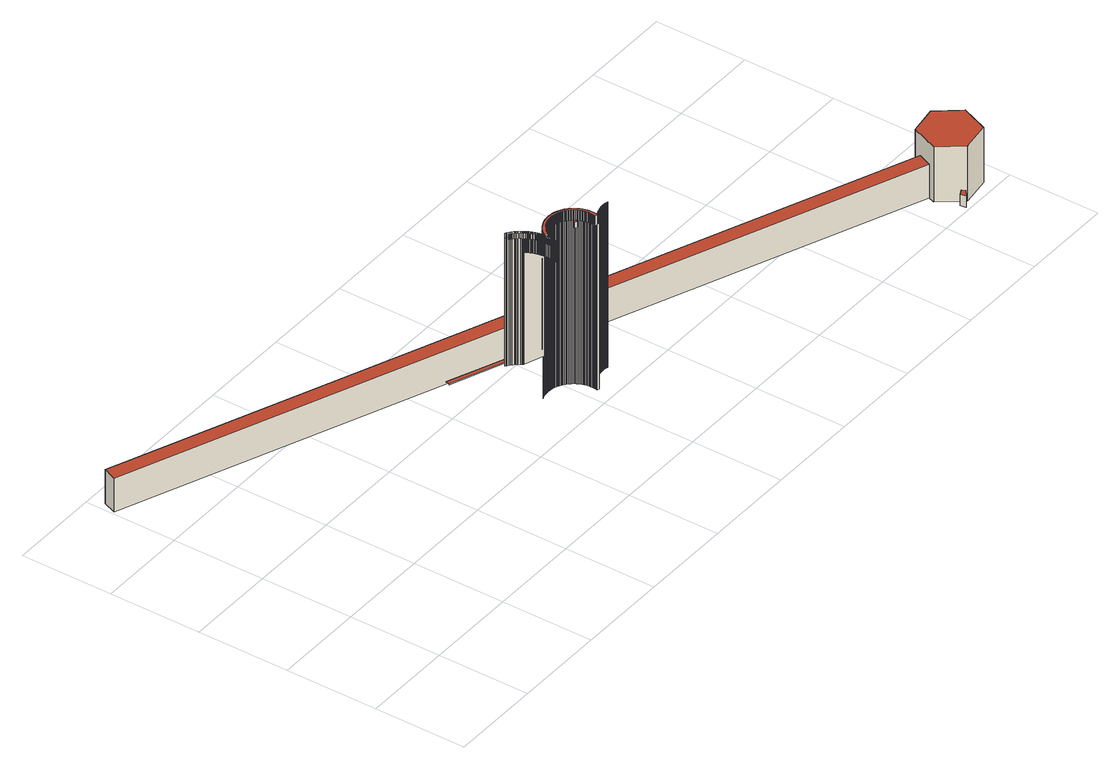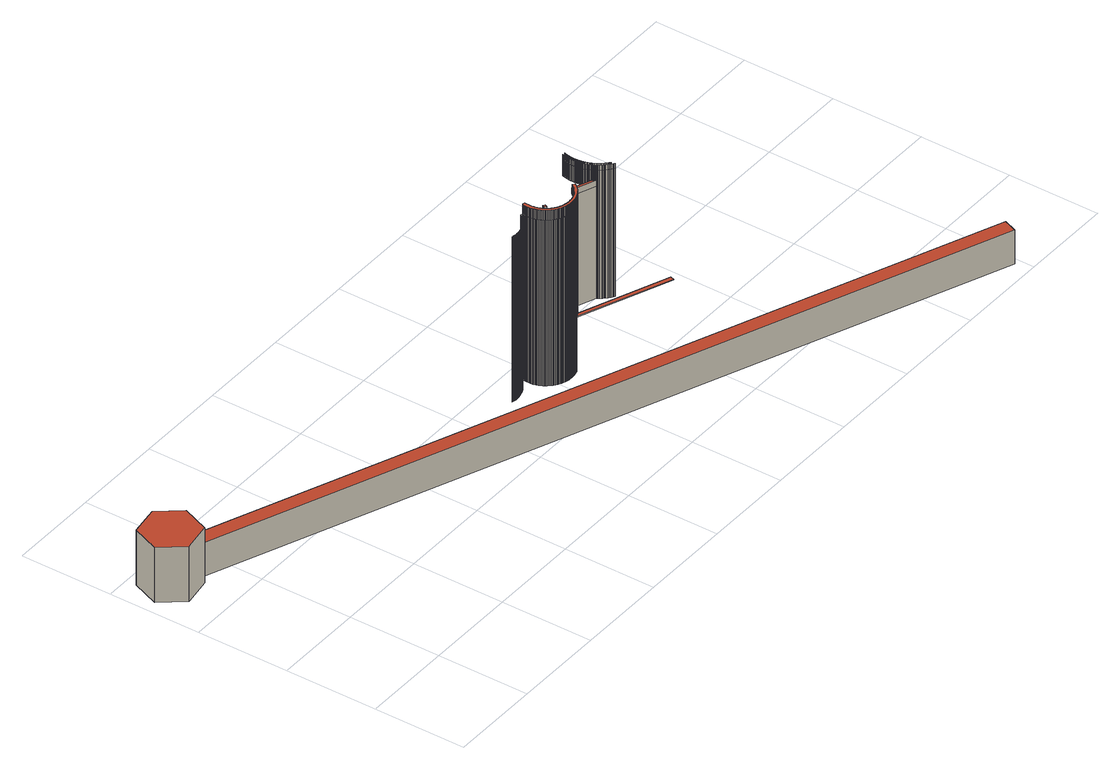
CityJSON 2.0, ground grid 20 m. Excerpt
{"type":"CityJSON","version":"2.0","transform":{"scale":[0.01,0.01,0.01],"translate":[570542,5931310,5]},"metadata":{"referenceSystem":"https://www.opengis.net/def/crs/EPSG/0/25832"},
"CityObjects":{
"building1":{"type":"Building","attributes":{"Grundfläche 2D":"1113.342750","Grundhöhe NN":"5.409"},"children":["building1-1","building1-2","building1-3"],"geometry":[{"type":"MultiSurface","lod":"3","boundaries":[[[0,1,2,3]],[[1,4,5,2]],[[4,6,7,5]],[[8,9,10,11,12,13,14,15]],[[16,17,18,19]],[[6,20,21,22,23,7]],[[16,19,24,25]],[[26,8,15,27]],[[21,28,29,22]],[[17,16,30,31,32,33,34,35]],[[32,31,30,16,25,36,37,38]],[[39,40,41,26,27,42,43,44]],[[28,45,46,47,48,49,50,51,52,29]],[[44,53,54,39]],[[33,32,55,56,57,58,59,60]],[[48,61,62,63,64,65,66,49]],[[57,56,55,32,38,67,68,69]],[[70,71,72,54,53,73,74,75]],[[63,76,77,64]],[[78,70,75,79]],[[57,80,81,82,83,58]],[[81,80,57,69,84,85]],[[86,87,88,89,90,91]],[[88,87,86,92,93,94]],[[76,95,96,77]],[[97,98,78,79,99,100]],[[95,101,102,96]],[[103,104,97,100,105,106]],[[107,82,81,108,109,110,111,112,113,114]],[[88,115,116,117,118,119,120,89]],[[111,110,109,108,81,85,121,122,123,124]],[[125,117,116,115,88,94,126,127]],[[128,129,103,106,130,131]],[[132,133,134,102,101,135]],[[136,128,131,137]],[[117,138,139,140,141,118]],[[139,138,117,125,142,143]],[[144,145,136,137,146,147]],[[148,112,111,149,150,151,152,153,154,155]],[[132,156,157,158,159,133]],[[152,151,150,149,111,124,160,161,162,163]],[[164,165,166,167,168,169,170]],[[139,171,172,173,174,140]],[[172,171,139,143,175,176]],[[177,178,179,144,147,180,181,182]],[[157,183,184,185,186,158]],[[172,187,188,173]],[[189,190,153,152]],[[172,176,191,187]],[[192,193,177,182,194,195]],[[189,152,163,196]],[[197,198,192,195,199,200]],[[187,201,202,203,204,188]],[[205,206,190,189]],[[202,201,187,191,207,208]],[[205,189,196,209]],[[184,210,211,212,213,185]],[[214,197,200,215]],[[205,216,217,218,219,206]],[[217,216,205,209,220,221]],[[202,222,223,224,225,203]],[[226,227,214,215,228,229]],[[211,230,231,232,233,234,235,212]],[[223,222,202,208,236,237]],[[238,239,226,229,240,241]],[[232,242,243,233]],[[242,244,245,246,247,243]],[[248,249,218,217]],[[250,251,238,241,252,253]],[[248,217,221,254]],[[223,255,256,257,258,259,260,224]],[[261,262,263,246,245,264]],[[265,266,250,253,267,268]],[[269,257,256,255,223,237,270,271]],[[261,272,273,274,275,262]],[[276,277,265,268,278,279]],[[280,281,276,279,282,283]],[[273,284,285,286,287,288,289,290,291,274]],[[292,293,280,283,294,295]],[[287,296,297,298,299,288]],[[257,300,301,258]],[[302,303,292,295,304,305]],[[248,306,307,308,309,249]],[[297,310,311,312,313,314,315,316,317,298]],[[257,269,318,300]],[[319,320,302,305,321,322]],[[313,319,322,314]],[[307,306,248,254,323,324]],[[300,325,326,327,328,329,330,301]],[[331,327,326,325,300,318,332,333]],[[307,334,335,336,337,308]],[[327,338,339,328]],[[335,334,307,324,340,341]],[[327,331,342,338]],[[343,344,336,335]],[[338,345,346,347,348,349,350,339]],[[343,335,341,351]],[[352,347,346,345,338,342,353,354]],[[355,356,357,358,344,343]],[[355,343,351,359]],[[356,357,356,355]],[[360,361,362,357,356,355]],[[360,355,359,363]],[[364,365,366,362,361,360]],[[364,360,363,367]],[[347,368,369,370,371,372,373,348]],[[374,375,376,377]],[[378,370,369,368,347,352,379,380]],[[381,382,383,384,366,365,364,385]],[[364,367,386,387,381,385]],[[370,388,389,390,391,371]],[[389,388,370,378,392,393]],[[394,395,396,397,383,382,381,398]],[[394,398,381,387,399,400]],[[389,401,402,390]],[[389,393,403,401]],[[401,404,405,402]],[[401,403,406,404]],[[407,408,409,410,396,395,394,411]],[[407,411,394,400,412,413]],[[404,414,415,405]],[[404,406,416,414]],[[414,417,418,419,420,415]],[[418,417,414,416,421,422]],[[408,407,423,424,425,426,409]],[[424,423,407,413,427,428]],[[418,429,430,431,432,419]],[[430,429,418,422,433,434]],[[424,435,436,437,438,425]],[[436,435,424,428,439,440]],[[430,441,442,431]],[[430,434,443,441]],[[436,444,445,446,447,437]],[[445,444,436,440,448,449]],[[441,450,451,452,453,442]],[[451,450,441,443,454,455]],[[445,456,457,458,459,446]],[[457,456,445,449,460,461]],[[451,462,463,464,465,452]],[[463,462,451,455,466,467]],[[468,469,458,457]],[[468,457,461,470]],[[463,471,472,473,474,464]],[[472,471,463,467,475,476]],[[468,477,478,479,480,469]],[[478,477,468,470,481,482]],[[483,484,485,473,472,486]],[[483,486,472,476,487,488]],[[478,489,490,491,492,479]],[[490,489,478,482,493,494]],[[483,495,496,497,490,494,498,499,500,484]],[[501,491,490,497,496,495,483,488,502,503]],[[504,505,358,357]],[[506,507,508,377,376,509,510,170,169,168,511,512,513,514]],[[515,516,505,504]],[[515,517,518,519,520,516]],[[519,518,521,522,523,524,525,526]],[[527,528,524,523]],[[529,530,528,527]],[[531,532,530,529]],[[533,534,532,531]],[[533,535,536,537,538,534]],[[539,540,537,536]],[[541,542,540,539]],[[543,544,542,541]],[[545,546,544,543]],[[547,548,546,545]],[[549,550,548,547]],[[551,168,167,550,549]],[[168,551,552,553,512,511]],[[553,554,513,512]],[[513,554,555,556,506,514]],[[506,556,557,558,508,507]],[[558,559,377,508]],[[560,374,377,559,561,562,563,564]],[[563,562,565,566,567,568]],[[569,567,566,570,571,572,573,574]],[[573,572,575,576,577,578]],[[576,579,580,577]],[[580,579,581,582,583,584]],[[582,585,586,583]],[[585,587,588,586]],[[589,588,587,590,591,592,593,594]],[[593,592,595,596,597,598]],[[596,599,600,597]],[[600,599,601,602,603,604]],[[602,605,606,603]],[[605,607,608,606]],[[608,607,609,610,611,612]],[[610,613,614,611]],[[613,615,616,614]],[[616,615,617,618,619,620]],[[618,621,622,619]],[[621,623,624,622]],[[623,625,626,624]],[[626,625,627,628,629,630]],[[628,631,632,629]],[[631,633,634,632]],[[633,635,636,634]],[[635,637,638,636]],[[637,639,640,638]],[[640,639,641,642,643,644]],[[642,645,646,643]],[[646,645,647,648,649,650]],[[648,651,652,649]],[[653,652,651,654,655,656,657,658]],[[656,659,660,657]],[[660,659,661,662,663,664]],[[663,662,665,666,667,668]],[[669,670,671,672,673,674,675,676]],[[666,677,678,667]],[[677,679,680,678]],[[674,681,682,675]],[[683,684,685,671,670,686]],[[687,680,679,688,689,690,691,692]],[[693,684,683,694]],[[695,693,694,696]],[[697,695,696,698]],[[691,690,699,700,701,702]],[[703,697,698,704]],[[700,705,706,701]],[[707,703,704,708]],[[706,705,709,710,711,712]],[[713,714,715,707,708,716]],[[717,682,681,718,719,720]],[[710,721,722,711]],[[721,723,724,722]],[[725,726,727,714,713,728]],[[729,726,725,730]],[[724,723,731,732,733,734]],[[732,735,736,733]],[[737,738,739,740,741,729,730,742]],[[735,743,744,736]],[[743,745,746,744]],[[747,739,738,748]],[[745,749,750,746]],[[751,752,753,747,748,754]],[[749,755,756,750]],[[755,757,758,756]],[[759,752,751,760]],[[761,759,760,762]],[[757,761,762,758]],[[720,719,763,764,765,766]],[[764,767,768,765]],[[767,769,770,768]],[[769,771,772,770]],[[772,771,773,774,775,776]],[[774,777,778,775]],[[777,779,780,778]],[[780,779,781,782,783,784]],[[782,785,786,783]],[[785,787,788,786]],[[787,789,790,788]],[[789,791,792,790]],[[793,792,791,794,795,796,797,798]],[[796,799,800,797]],[[799,801,802,800]],[[801,803,804,802]],[[803,805,806,804]],[[805,807,808,806]],[[807,809,810,808]],[[809,811,812,810]],[[811,813,814,812]],[[813,815,816,814]],[[815,817,818,816]],[[817,819,820,818]],[[819,821,822,820]],[[821,823,824,822]],[[824,823,825,826,827,828]],[[826,829,830,827]],[[829,831,832,830]],[[833,832,831,834,835,836,837,838]],[[836,839,840,837]],[[841,840,839,842,843,844,845,846]],[[844,847,848,845]],[[847,849,850,848]],[[849,851,852,850]],[[852,851,853,854,855,856]],[[854,857,858,855]],[[857,859,860,858]],[[859,861,862,860]],[[861,863,864,862]],[[863,865,866,864]],[[865,867,868,866]]],"semantics":{"surfaces":[{"type":"WallSurface"},{"type":"RoofSurface"}],"values":[0,0,0,0,0,0,0,0,0,0,0,0,0,0,0,0,0,0,0,0,0,0,0,0,0,0,0,0,0,0,0,0,0,0,0,0,0,0,0,0,0,0,0,0,0,0,0,0,0,0,0,0,0,0,0,0,0,0,0,0,0,0,0,0,0,0,0,0,0,0,0,0,0,0,0,0,0,0,0,0,0,0,0,0,0,0,0,0,0,0,0,0,0,0,0,0,0,0,0,0,0,0,0,0,0,0,0,0,0,0,0,0,0,0,0,0,0,0,0,0,0,0,0,0,0,0,0,0,0,0,0,0,0,0,0,0,0,0,0,0,0,0,0,0,0,0,0,0,0,0,0,0,0,1,0,0,0,0,0,0,0,0,0,0,0,0,0,0,0,0,0,0,0,0,0,0,0,0,0,0,0,0,0,0,0,0,0,0,0,0,0,0,0,0,0,0,0,0,0,0,0,0,0,0,0,0,0,0,0,0,0,0,0,0,0,0,0,0,0,0,0,0,0,0,0,0,0,0,0,0,0,0,0,0,0,0,0,0,0,0,0,0,0,0,0,0,0,0,0,0,0,0,0,0,0,0,0,0,0,0,0,0,0,0,0,0,0,0,0,0,0,0,0,0,0,0,0,0,0,0,0,0,0,0]}}]},
"building1-1":{"type":"BuildingInstallation","parents":["building1"],"geometry":[{"type":"MultiSurface","lod":"3","boundaries":[[[869,870,356,361,365,871,382,872,395,873,408,874,875,876,877,878]],[[504,357,356,870]],[[362,361,356,357]],[[366,365,361,362]],[[366,384,383,382,871,365]],[[383,397,396,395,872,382]],[[396,410,409,408,873,395]],[[409,879,874,408]],[[879,880,875,874]],[[880,881,876,875]]],"semantics":{"surfaces":[{"type":"RoofSurface"},{"type":"WallSurface"}],"values":[0,1,1,1,1,1,1,1,1,1]}}]},
"building1-2":{"type":"BuildingInstallation","parents":["building1"],"geometry":[{"type":"MultiSurface","lod":"3","boundaries":[[[882,883,884,885,886,887,888,889,890,891,892,893,894,895,896,897,898,899,900,901,902,903,904,905,906,907,908,909,910,911,912,913,914,915,916,917,918,919,920,921,922,923,924,925,926,927,928,929,930,931,932,933,934,935,936,937,938,939,940,941,942,943,944,945,946,947,948,949,950,951,952,953,954,955,956,957,958,959,960,961,962,963,964,965,966,967,968,969,970,971,972,973,974,975,976,977,978,979,980,981,982,983,984,985,986,987,988,989,990,991,992,993,994,995,996,997,998,999,1000,1001,1002,1003,1004,1005,1006,1007,1008,1009,1010,1011,1012,1013,1014,1015,1016,1017,1018,1019,1020,1021,1022,1023,1024,1025,1026,1027,1028,1029,1030,1031,1032,1033,1034,1035,1036,1037,1038,1039,1040,1041,1042,1043,1044,1045,1046,1047,1048,1049,1050,1051,1052,1053,1054,1055,1056,1057,1058,1059,1060,1061,1062,1063,1064,1065,1066,1067,1068,1069,1070,1071,1072,1073,1074,1075,1076,1077]],[[1078,1079,674,948,947,946]],[[674,673,672,671,951,950,949,948]],[[671,685,684,953,952,951]],[[684,693,954,953]],[[693,695,955,954]],[[695,697,956,955]],[[697,703,957,956]],[[703,707,958,957]],[[707,715,714,960,959,958]],[[714,727,726,962,961,960]],[[726,729,963,962]],[[729,741,740,739,966,965,964,963]],[[967,966,739,747]],[[747,753,752,969,968,967]],[[752,759,970,969]],[[759,761,971,970]],[[761,757,972,971]],[[757,755,973,972]],[[755,749,974,973]],[[749,745,975,974]],[[745,743,976,975]],[[743,735,977,976]],[[735,732,978,977]],[[732,731,723,980,979,978]],[[723,721,981,980]],[[721,710,982,981]],[[710,709,705,984,983,982]],[[705,700,985,984]],[[700,699,690,987,986,985]],[[690,689,688,679,990,989,988,987]],[[679,677,991,990]],[[677,666,992,991]],[[666,665,662,994,993,992]],[[662,661,659,996,995,994]],[[659,656,997,996]],[[656,655,654,651,1000,999,998,997]],[[648,1001,1000,651]],[[648,647,645,1003,1002,1001]],[[1004,1003,645,642]],[[642,641,639,1006,1005,1004]],[[639,637,1007,1006]],[[637,635,1008,1007]],[[635,633,1009,1008]],[[633,631,1010,1009]],[[631,628,1011,1010]],[[628,627,625,1013,1012,1011]],[[623,1014,1013,625]],[[623,621,1015,1014]],[[621,618,1016,1015]],[[618,617,615,1018,1017,1016]],[[1019,1018,615,613]],[[613,610,1020,1019]],[[610,609,607,1022,1021,1020]],[[1023,1022,607,605]],[[605,602,1024,1023]],[[602,601,599,1026,1025,1024]],[[599,596,1027,1026]],[[596,595,592,1029,1028,1027]],[[592,591,590,587,1032,1031,1030,1029]],[[587,585,1033,1032]],[[585,582,1034,1033]],[[582,581,579,1036,1035,1034]],[[579,576,1037,1036]],[[576,575,572,1039,1038,1037]],[[572,571,570,566,1042,1041,1040,1039]],[[566,565,562,1044,1043,1042]],[[562,561,559,1046,1045,1044]],[[559,558,1047,1046]],[[558,557,556,1049,1048,1047]],[[556,555,554,1051,1050,1049]],[[554,553,1052,1051]],[[553,552,551,1054,1053,1052]],[[551,549,1055,1054]],[[549,547,1056,1055]],[[547,545,1057,1056]],[[545,543,1058,1057]],[[543,541,1059,1058]],[[541,539,1060,1059]],[[539,536,1061,1060]],[[536,535,533,1063,1062,1061]],[[533,531,1064,1063]],[[531,529,1065,1064]],[[529,527,1066,1065]],[[527,523,1067,1066]],[[523,522,521,518,1070,1069,1068,1067]],[[518,517,515,1072,1071,1070]],[[504,870,869,1074,1073,1072,515]],[[869,878,1075,1074]],[[878,877,876,1077,1076,1075]],[[1080,1081,883,882,1077,876,881]],[[884,883,1081,1082]],[[885,884,1082,1083]],[[886,885,1083,1084]],[[1084,1085,887,886]],[[1085,1086,888,887]],[[1086,1087,889,888]],[[1087,1088,890,889]],[[891,890,1088,1089]],[[1089,1090,892,891]],[[1090,1091,893,892]],[[1091,1092,894,893]],[[1092,1093,895,894]],[[1093,1094,896,895]],[[1094,1095,897,896]],[[1095,1096,898,897]],[[1096,1097,899,898]],[[1097,1098,900,899]],[[1098,1099,901,900]],[[1099,1100,902,901]],[[1100,1101,903,902]],[[1101,1102,904,903]],[[1102,1103,905,904]],[[906,905,1103,1104]],[[1104,1105,907,906]],[[1105,1106,908,907]],[[1106,1107,909,908]],[[1107,1108,910,909]],[[1108,1109,911,910]],[[1109,1110,912,911]],[[1110,1111,913,912]],[[1111,1112,914,913]],[[1112,1113,915,914]],[[1113,1114,916,915]],[[1114,1115,917,916]],[[1115,1116,918,917]],[[1116,1117,919,918]],[[1117,1118,920,919]],[[1118,1119,921,920]],[[1119,1120,922,921]],[[1120,1121,923,922]],[[1121,1122,924,923]],[[925,924,1122,1123]],[[1123,1124,926,925]],[[1124,1125,927,926]],[[928,927,1125,1126]],[[1126,1127,929,928]],[[1127,1128,930,929]],[[1128,1129,931,930]],[[1129,1130,932,931]],[[1130,1131,933,932]],[[1131,1132,934,933]],[[1132,1133,935,934]],[[1133,1134,936,935]],[[1134,1135,937,936]],[[1135,1136,938,937]],[[1136,1137,939,938]],[[1137,1138,940,939]],[[1138,1139,941,940]],[[1139,1140,942,941]],[[943,942,1140,1141]],[[1141,1142,944,943]],[[945,944,1142,1143]],[[946,945,1143,1078]]],"semantics":{"surfaces":[{"type":"RoofSurface"},{"type":"WallSurface"}],"values":[0,1,1,1,1,1,1,1,1,1,1,1,1,1,1,1,1,1,1,1,1,1,1,1,1,1,1,1,1,1,1,1,1,1,1,1,1,1,1,1,1,1,1,1,1,1,1,1,1,1,1,1,1,1,1,1,1,1,1,1,1,1,1,1,1,1,1,1,1,1,1,1,1,1,1,1,1,1,1,1,1,1,1,1,1,1,1,1,1,1,1,1,1,1,1,1,1,1,1,1,1,1,1,1,1,1,1,1,1,1,1,1,1,1,1,1,1,1,1,1,1,1,1,1,1,1,1,1,1,1,1,1,1,1,1,1,1,1,1,1,1,1,1,1,1,1,1,1,1,1,1,1,1,1]}}]},
"building1-3":{"type":"BuildingInstallation","parents":["building1"],"geometry":[{"type":"MultiSurface","lod":"3","boundaries":[[[1144,1145,1146,1147]],[[1147,1146,1148,1149]],[[1144,1147,1149,1150]],[[1145,1144,1150,1151]],[[1146,1145,1151,1148]]],"semantics":{"surfaces":[{"type":"RoofSurface"},{"type":"WallSurface"}],"values":[0,1,1,1,1]}}]},
"building2":{"type":"Building","attributes":{"Grundfläche 2D":"668.660274","Grundhöhe NN":"5.638"},"geometry":[{"type":"Solid","lod":"3","boundaries":[[[[1152,1153,1154,1155,1156,1157]],[[1158,1159,1160,1161]],[[1162,1163,1164,1165]],[[1153,1152,1166,1167]],[[1164,1168,1169,1154,1153,1167,1170,1165]],[[1158,1171,1172,1155,1154,1169,1173,1159]],[[1156,1155,1172,1174]],[[1152,1157,1175,1166]],[[1157,1156,1174,1175]],[[1161,1160,1176,1177]],[[1158,1161,1177,1171]],[[1160,1159,1173,1176]],[[1162,1165,1170,1178]],[[1163,1162,1178,1179]],[[1164,1163,1179,1168]],[[1173,1169,1168,1179,1178,1170,1167,1166,1175,1174,1172,1171,1177,1176]]]],"semantics":{"surfaces":[{"type":"RoofSurface"},{"type":"WallSurface"},{"type":"GroundSurface"}],"values":[[0,0,0,1,1,1,1,1,1,1,1,1,1,1,1,2]]}}]}
},
"vertices":[
[6556,3125,4232],[6559,3122,4232],[6559,3122,4345],[6556,3125,4345],[6570,3114,4232],[6570,3114,4345],[6573,3111,4232],[6573,3111,4345],[6830,2282,4232],[6828,2276,4232],[6824,2264,4232],[6822,2258,4232],[6822,2258,4345],[6824,2264,4345],[6828,2276,4345],[6830,2282,4345],[6559,3196,4232],[6559,3196,1275],[6547,3204,1275],[6547,3204,4232],[6584,3103,4232],[6588,3100,4232],[6588,3100,4345],[6584,3103,4345],[6547,3204,4345],[6559,3196,4345],[6834,2295,4232],[6834,2295,4345],[6598,3092,4232],[6598,3092,4345],[6563,3193,4232],[6575,3185,4232],[6580,3182,4232],[6580,3182,1275],[6575,3185,1275],[6563,3193,1275],[6563,3193,4345],[6575,3185,4345],[6580,3182,4345],[6841,2319,4232],[6839,2313,4232],[6836,2300,4232],[6836,2300,4345],[6839,2313,4345],[6841,2319,4345],[6601,3089,4232],[6611,3080,4232],[6615,3077,4232],[6624,3068,4232],[6624,3068,4345],[6615,3077,4345],[6611,3080,4345],[6601,3089,4345],[6844,2332,4345],[6844,2332,4232],[6595,3170,4232],[6606,3162,4232],[6611,3159,4232],[6611,3159,1275],[6606,3162,1275],[6595,3170,1275],[6628,3065,4232],[6637,3056,4232],[6640,3053,4232],[6640,3053,4345],[6637,3056,4345],[6628,3065,4345],[6595,3170,4345],[6606,3162,4345],[6611,3159,4345],[6850,2356,4232],[6849,2350,4232],[6846,2337,4232],[6846,2337,4345],[6849,2350,4345],[6850,2356,4345],[6661,3032,4232],[6661,3032,4345],[6854,2375,4232],[6854,2375,4345],[6622,3150,4232],[6626,3146,4232],[6626,3146,1275],[6622,3150,1275],[6622,3150,4345],[6626,3146,4345],[6886,2258,4232],[6888,2264,4232],[6892,2277,4232],[6892,2277,4345],[6888,2264,4345],[6886,2258,4345],[6886,2258,3862],[6888,2264,3862],[6892,2277,3862],[6664,3029,4232],[6664,3029,4345],[6857,2394,4232],[6856,2388,4232],[6856,2388,4345],[6857,2394,4345],[6684,3006,4232],[6684,3006,4345],[6860,2413,4232],[6859,2407,4232],[6859,2407,4345],[6860,2413,4345],[6636,3138,1275],[6636,3138,4232],[6641,3134,4232],[6651,3125,4232],[6655,3122,4232],[6655,3122,1275],[6651,3125,1275],[6641,3134,1275],[6894,2284,4232],[6897,2297,4232],[6899,2304,4232],[6899,2304,4345],[6897,2297,4345],[6894,2284,4345],[6636,3138,4345],[6641,3134,4345],[6651,3125,4345],[6655,3122,4345],[6899,2304,3862],[6894,2284,3862],[6897,2297,3862],[6862,2432,4232],[6861,2426,4232],[6861,2426,4345],[6862,2432,4345],[6705,2981,4232],[6705,2981,4345],[6686,3003,4345],[6686,3003,4232],[6863,2446,4232],[6863,2446,4345],[6903,2317,4232],[6904,2324,4232],[6904,2324,4345],[6903,2317,4345],[6903,2317,3862],[6904,2324,3862],[6865,2465,4232],[6864,2451,4232],[6864,2451,4345],[6865,2465,4345],[6665,3112,1275],[6665,3112,4232],[6669,3109,4232],[6679,3100,4232],[6683,3096,4232],[6683,3096,1275],[6679,3100,1275],[6669,3109,1275],[6707,2977,4232],[6725,2954,4232],[6725,2954,4345],[6707,2977,4345],[6665,3112,4345],[6669,3109,4345],[6679,3100,4345],[6683,3096,4345],[5488,3704,1275],[7123,3059,1275],[7345,2971,1275],[7383,2957,1275],[7383,2957,1297],[7345,2971,1297],[5488,3704,1297],[6907,2337,4232],[6909,2344,4232],[6909,2344,4345],[6907,2337,4345],[6907,2337,3862],[6909,2344,3862],[6866,2490,4232],[6866,2484,4232],[6865,2470,4232],[6865,2470,4345],[6866,2484,4345],[6866,2490,4345],[6727,2950,4232],[6744,2926,4232],[6744,2926,4345],[6727,2950,4345],[6912,2358,4232],[6912,2358,4345],[6696,3082,4232],[6696,3082,1275],[6912,2358,3862],[6866,2509,4232],[6866,2503,4232],[6866,2503,4345],[6866,2509,4345],[6696,3082,4345],[6866,2528,4232],[6866,2522,4232],[6866,2522,4345],[6866,2528,4345],[6913,2364,4232],[6915,2378,4232],[6915,2378,4345],[6913,2364,4345],[6705,3073,4232],[6705,3073,1275],[6913,2364,3862],[6915,2378,3862],[6705,3073,4345],[6746,2922,4232],[6762,2897,4232],[6762,2897,4345],[6746,2922,4345],[6865,2547,4232],[6865,2547,4345],[6708,3069,4232],[6721,3055,4232],[6721,3055,1275],[6708,3069,1275],[6708,3069,4345],[6721,3055,4345],[6916,2385,4232],[6919,2399,4232],[6919,2399,4345],[6916,2385,4345],[6864,2566,4232],[6865,2561,4232],[6865,2561,4345],[6864,2566,4345],[6764,2892,4232],[6770,2882,4232],[6773,2877,4232],[6773,2877,4345],[6770,2882,4345],[6764,2892,4345],[6916,2385,3862],[6919,2399,3862],[6863,2585,4232],[6863,2580,4232],[6863,2580,4345],[6863,2585,4345],[6779,2866,4232],[6779,2866,4345],[6781,2862,4232],[6787,2850,4232],[6787,2850,4345],[6781,2862,4345],[6733,3042,4232],[6733,3042,1275],[6861,2604,4232],[6861,2599,4232],[6861,2599,4345],[6861,2604,4345],[6733,3042,4345],[6919,2405,4232],[6921,2419,4232],[6922,2426,4232],[6922,2426,4345],[6921,2419,4345],[6919,2405,4345],[6795,2834,4232],[6795,2834,4345],[6789,2846,4345],[6789,2846,4232],[6858,2623,4232],[6859,2618,4232],[6859,2618,4345],[6858,2623,4345],[6922,2426,3862],[6919,2405,3862],[6921,2419,3862],[6797,2830,4232],[6802,2818,4232],[6802,2818,4345],[6797,2830,4345],[6855,2642,4232],[6856,2636,4232],[6856,2636,4345],[6855,2642,4345],[6852,2660,4232],[6853,2655,4232],[6853,2655,4345],[6852,2660,4345],[6804,2813,4232],[6809,2801,4232],[6811,2797,4232],[6816,2784,4232],[6816,2784,4345],[6811,2797,4345],[6809,2801,4345],[6804,2813,4345],[6848,2679,4232],[6849,2673,4232],[6849,2673,4345],[6848,2679,4345],[6818,2780,4232],[6822,2767,4232],[6822,2767,4345],[6818,2780,4345],[6923,2440,4232],[6923,2440,4345],[6844,2697,4232],[6845,2692,4232],[6845,2692,4345],[6844,2697,4345],[6752,3018,4232],[6756,3013,4232],[6756,3013,1275],[6752,3018,1275],[6824,2763,4232],[6828,2750,4232],[6830,2745,4232],[6834,2733,4232],[6834,2733,4345],[6830,2745,4345],[6828,2750,4345],[6824,2763,4345],[6923,2440,3862],[6839,2715,4232],[6840,2710,4232],[6840,2710,4345],[6839,2715,4345],[6752,3018,4345],[6756,3013,4345],[6924,2447,4232],[6925,2461,4232],[6925,2467,4232],[6925,2467,4345],[6925,2461,4345],[6924,2447,4345],[6925,2467,3862],[6924,2447,3862],[6925,2461,3862],[6773,2990,4232],[6777,2984,4232],[6777,2984,1275],[6773,2990,1275],[6926,2482,4232],[6926,2482,4345],[6773,2990,4345],[6777,2984,4345],[6926,2482,3862],[6787,2970,4232],[6787,2970,1275],[6926,2488,4232],[6926,2502,4232],[6926,2523,4232],[6926,2523,4345],[6926,2502,4345],[6926,2488,4345],[6787,2970,4345],[6926,2523,3862],[6926,2488,3862],[6926,2502,3862],[6794,2959,4232],[6794,2959,4000],[6794,2959,3862],[6794,2959,1275],[6794,2959,4345],[6797,2954,4232],[6797,2954,4000],[6797,2954,3862],[6797,2954,4345],[6807,2938,4232],[6807,2938,4000],[6807,2938,3862],[6807,2938,4345],[6926,2529,4232],[6926,2544,4232],[6926,2550,4232],[6926,2550,4345],[6926,2544,4345],[6926,2529,4345],[7475,3006,1275],[5514,3795,1275],[5514,3795,1297],[7475,3006,1297],[6926,2550,3862],[6926,2529,3862],[6926,2544,3862],[6817,2922,4232],[6817,2922,4000],[6817,2922,3862],[6814,2927,3862],[6814,2927,4232],[6814,2927,4345],[6817,2922,4345],[6925,2564,4232],[6924,2571,4232],[6924,2571,4345],[6925,2564,4345],[6925,2564,3862],[6924,2571,3862],[6826,2906,4232],[6826,2906,4000],[6826,2906,3862],[6823,2911,3862],[6823,2911,4232],[6823,2911,4345],[6826,2906,4345],[6923,2585,4232],[6923,2585,4345],[6923,2585,3862],[6923,2591,4232],[6923,2591,4345],[6923,2591,3862],[6835,2889,4232],[6835,2889,4000],[6835,2889,3862],[6832,2894,3862],[6832,2894,4232],[6832,2894,4345],[6835,2889,4345],[6922,2595,4232],[6922,2595,4345],[6922,2595,3862],[6921,2605,4232],[6920,2612,4232],[6920,2612,4345],[6921,2605,4345],[6921,2605,3862],[6920,2612,3862],[6841,2877,4232],[6843,2872,4232],[6843,2872,3862],[6841,2877,3862],[6841,2877,4345],[6843,2872,4345],[6919,2626,4232],[6918,2632,4232],[6918,2632,4345],[6919,2626,4345],[6919,2626,3862],[6918,2632,3862],[6849,2860,4232],[6852,2855,4232],[6852,2855,3862],[6849,2860,3862],[6849,2860,4345],[6852,2855,4345],[6916,2646,4232],[6916,2646,4345],[6916,2646,3862],[6857,2842,4232],[6859,2837,4232],[6859,2837,3862],[6857,2842,3862],[6857,2842,4345],[6859,2837,4345],[6915,2652,4232],[6912,2666,4232],[6912,2666,4345],[6915,2652,4345],[6915,2652,3862],[6912,2666,3862],[6865,2825,4232],[6867,2819,4232],[6867,2819,3862],[6865,2825,3862],[6865,2825,4345],[6867,2819,4345],[6911,2672,4232],[6908,2686,4232],[6908,2686,4345],[6911,2672,4345],[6911,2672,3862],[6908,2686,3862],[6872,2806,4232],[6872,2806,3862],[6872,2806,4345],[6907,2692,4232],[6903,2706,4232],[6903,2706,4345],[6907,2692,4345],[6907,2692,3862],[6903,2706,3862],[6874,2801,4232],[6881,2782,4232],[6881,2782,3862],[6874,2801,3862],[6874,2801,4345],[6881,2782,4345],[6898,2725,4232],[6898,2725,4345],[6902,2712,4345],[6902,2712,4232],[6902,2712,3862],[6898,2725,3862],[6885,2769,4232],[6887,2763,4232],[6887,2763,3862],[6885,2769,3862],[6885,2769,4345],[6887,2763,4345],[6897,2731,4232],[6893,2744,4232],[6891,2750,4232],[6891,2750,4345],[6893,2744,4345],[6897,2731,4345],[6891,2750,3862],[6897,2731,3862],[6893,2744,3862],[7221,2796,3862],[7221,2796,1275],[7429,2984,1297],[7451,2995,1297],[7452,2996,1297],[5500,3761,1297],[5508,3757,1297],[7384,2957,1297],[7405,2970,1297],[7406,2971,1297],[7428,2983,1297],[7222,2799,3862],[7222,2799,1275],[7224,2801,3862],[7237,2819,3862],[7237,2819,1275],[7224,2801,1275],[7238,2820,3862],[7252,2838,3862],[7253,2839,3862],[7253,2839,1275],[7252,2838,1275],[7238,2820,1275],[7268,2857,3862],[7268,2857,1275],[7269,2858,3862],[7269,2858,1275],[7285,2875,3862],[7285,2875,1275],[7285,2876,3862],[7285,2876,1275],[7302,2893,3862],[7303,2894,3862],[7303,2894,1275],[7302,2893,1275],[7321,2910,3862],[7321,2910,1275],[7322,2911,3862],[7322,2911,1275],[7341,2926,3862],[7341,2926,1275],[7342,2927,3862],[7342,2927,1275],[7361,2942,3862],[7361,2942,1275],[7362,2942,3862],[7362,2942,1275],[7383,2957,3862],[7384,2957,3862],[7405,2970,3862],[7406,2971,3862],[7428,2983,3862],[7429,2984,3862],[7451,2995,3862],[7452,2996,3862],[7475,3006,3862],[7475,3006,41],[7476,3007,3862],[7500,3016,3862],[7500,3016,41],[7476,3007,41],[7501,3017,3862],[7525,3025,3862],[7525,3025,41],[7501,3017,41],[7526,3025,41],[7526,3025,3862],[7550,3032,3862],[7551,3033,3862],[7551,3033,41],[7550,3032,41],[7576,3039,3862],[7577,3039,3862],[7577,3039,41],[7576,3039,41],[7602,3044,3862],[7602,3044,41],[7603,3044,3862],[7628,3048,3862],[7628,3048,41],[7603,3044,41],[7629,3048,3862],[7629,3048,41],[7654,3051,3862],[7654,3051,41],[7655,3051,41],[7655,3051,3862],[7680,3052,3862],[7681,3053,3862],[7681,3053,41],[7680,3052,41],[7706,3053,3862],[7707,3053,3862],[7707,3053,41],[7706,3053,41],[7731,3052,3862],[7731,3052,41],[7733,3052,3862],[7757,3050,3862],[7757,3050,41],[7733,3052,41],[7758,3050,3862],[7758,3050,41],[7782,3048,3862],[7782,3048,41],[7783,3047,3862],[7807,3044,3862],[7807,3044,41],[7783,3047,41],[7808,3043,3862],[7808,3043,41],[7831,3039,3862],[7831,3039,41],[7832,3038,3862],[7855,3033,3862],[7855,3033,41],[7832,3038,41],[7856,3033,3862],[7856,3033,41],[7878,3026,3862],[7878,3026,41],[7901,3018,3862],[7901,3018,41],[7902,3018,3862],[7923,3010,3862],[7923,3010,41],[7902,3018,41],[7924,3010,3862],[7924,3010,41],[7944,3001,3862],[7944,3001,41],[7945,3000,3862],[7945,3000,41],[7966,2990,3862],[7966,2990,41],[7967,2990,3862],[7967,2990,41],[7987,2979,3862],[7989,2979,3862],[7989,2979,41],[7987,2979,41],[8008,2967,3862],[8008,2967,41],[8010,2966,3862],[8029,2953,3862],[8029,2953,41],[8010,2966,41],[8050,2939,3862],[8050,2939,41],[8051,2938,41],[8051,2938,3862],[8070,2923,3862],[8071,2922,3862],[8071,2922,41],[8070,2923,41],[8089,2907,3862],[8089,2907,41],[8090,2906,3862],[8108,2889,3862],[8108,2889,41],[8090,2906,41],[8109,2888,3862],[8127,2871,3862],[8127,2871,41],[8109,2888,41],[8278,2371,41],[8278,2372,41],[8278,2372,3862],[8278,2371,3862],[8273,2349,3862],[8273,2348,3862],[8273,2348,41],[8273,2349,41],[8127,2870,3862],[8127,2870,41],[8144,2851,3862],[8144,2851,41],[8321,2337,3862],[8321,2337,41],[8281,2396,41],[8281,2396,3862],[8281,2395,3862],[8281,2395,41],[8145,2850,41],[8145,2850,3862],[8161,2831,3862],[8162,2830,3862],[8162,2830,41],[8161,2831,41],[8284,2419,3862],[8284,2419,41],[8284,2420,3862],[8284,2420,41],[8285,2443,3862],[8285,2443,41],[8177,2810,3862],[8177,2809,3862],[8177,2809,41],[8177,2810,41],[8285,2445,3862],[8285,2445,41],[8192,2788,3862],[8192,2788,41],[8286,2468,3862],[8286,2468,41],[8192,2787,3862],[8206,2766,3862],[8206,2766,41],[8192,2787,41],[8286,2493,41],[8286,2493,3862],[8286,2492,3862],[8286,2492,41],[8324,2341,41],[8324,2341,3862],[8334,2357,3862],[8334,2357,41],[8206,2765,3862],[8206,2765,41],[8218,2743,3862],[8218,2743,41],[8284,2519,41],[8284,2519,3862],[8284,2517,3862],[8284,2517,41],[8282,2543,3862],[8282,2543,41],[8219,2742,3862],[8230,2719,3862],[8230,2719,41],[8219,2742,41],[8231,2718,3862],[8231,2718,41],[8278,2568,41],[8278,2570,41],[8278,2570,3862],[8278,2568,3862],[8281,2544,3862],[8281,2544,41],[8241,2695,3862],[8241,2695,41],[8242,2694,3862],[8242,2694,41],[8273,2594,3862],[8273,2594,41],[8251,2670,3862],[8251,2670,41],[8267,2619,41],[8267,2619,3862],[8273,2595,3862],[8273,2595,41],[8251,2669,3862],[8251,2669,41],[8259,2646,3862],[8259,2646,41],[8267,2620,3862],[8267,2620,41],[8259,2644,3862],[8259,2644,41],[8348,2376,3862],[8349,2377,3862],[8349,2377,41],[8348,2376,41],[8363,2395,3862],[8363,2395,41],[8364,2396,3862],[8364,2396,41],[8379,2414,3862],[8379,2414,41],[8380,2415,3862],[8396,2432,3862],[8396,2432,41],[8380,2415,41],[8396,2433,3862],[8396,2433,41],[8413,2450,3862],[8413,2450,41],[8414,2451,3862],[8432,2467,3862],[8432,2467,41],[8414,2451,41],[8433,2468,3862],[8433,2468,41],[8452,2483,3862],[8452,2483,41],[8453,2484,3862],[8453,2484,41],[8472,2499,3862],[8472,2499,41],[8473,2500,41],[8473,2500,3862],[8494,2514,3862],[8494,2515,3862],[8494,2515,41],[8494,2514,41],[8516,2528,3862],[8516,2528,41],[8517,2529,3862],[8517,2529,41],[8538,2541,3862],[8538,2541,41],[8539,2542,3862],[8539,2542,41],[8562,2553,3862],[8562,2553,41],[8563,2554,3862],[8563,2554,41],[8586,2564,3862],[8586,2564,41],[8587,2564,3862],[8587,2564,41],[8610,2574,3862],[8610,2574,41],[8611,2574,3862],[8611,2574,41],[8635,2583,3862],[8635,2583,41],[8636,2583,3862],[8636,2583,41],[8661,2590,3862],[8661,2590,41],[8662,2591,3862],[8686,2597,3862],[8686,2597,41],[8662,2591,41],[8688,2597,3862],[8688,2597,41],[8712,2602,3862],[8712,2602,41],[8714,2602,41],[8714,2602,3862],[8738,2606,3862],[8740,2607,3862],[8740,2607,41],[8738,2606,41],[8764,2609,3862],[8764,2609,41],[8766,2609,41],[8766,2609,3862],[8790,2611,3862],[8792,2611,3862],[8792,2611,41],[8790,2611,41],[8816,2612,3862],[8816,2612,41],[8818,2612,3862],[8818,2612,41],[8842,2611,3862],[8842,2611,41],[8843,2611,3862],[8868,2609,3862],[8868,2609,41],[8843,2611,41],[8869,2609,3862],[8869,2609,41],[8893,2607,3862],[8893,2607,41],[8894,2607,3862],[8894,2607,41],[8918,2603,3862],[8918,2603,41],[8919,2603,3862],[8919,2603,41],[8942,2598,3862],[8942,2598,41],
[7211,2781,4000],[7221,2796,4000],[6814,2927,4000],[6823,2911,4000],[6832,2894,4000],[7240,2722,4000],[7257,2746,4000],[7260,2749,4000],[7214,2778,4000],[7210,2780,4000],[7240,2722,3862],[7257,2746,3862],[7260,2749,3862],
[7270,2764,4095],[7271,2767,4095],[7284,2784,4095],[7297,2801,4095],[7311,2818,4095],[7327,2834,4095],[7343,2850,4095],[7359,2866,4095],[7377,2880,4095],[7396,2894,4095],[7415,2908,4095],[7435,2920,4095],[7455,2932,4095],[7476,2943,4095],[7498,2952,4095],[7520,2961,4095],[7543,2969,4095],[7565,2976,4095],[7589,2982,4095],[7612,2986,4095],[7635,2990,4095],[7659,2992,4095],[7682,2994,4095],[7705,2994,4095],[7729,2994,4095],[7752,2992,4095],[7774,2990,4095],[7796,2986,4095],[7818,2982,4095],[7840,2976,4095],[7861,2970,4095],[7881,2963,4095],[7901,2956,4095],[7920,2947,4095],[7940,2938,4095],[7959,2928,4095],[7978,2917,4095],[7997,2905,4095],[8015,2892,4095],[8033,2878,4095],[8051,2863,4095],[8068,2847,4095],[8084,2831,4095],[8100,2813,4095],[8115,2795,4095],[8129,2776,4095],[8143,2757,4095],[8155,2736,4095],[8167,2716,4095],[8177,2694,4095],[8187,2672,4095],[8196,2650,4095],[8203,2628,4095],[8210,2605,4095],[8215,2582,4095],[8220,2559,4095],[8223,2537,4095],[8226,2514,4095],[8227,2491,4095],[8228,2468,4095],[8227,2446,4095],[8226,2424,4095],[8223,2403,4095],[8220,2381,4095],[8216,2360,4095],[8269,2349,4092],[8273,2348,4092],[8273,2349,4092],[8278,2371,4092],[8278,2372,4092],[8281,2395,4092],[8281,2396,4092],[8284,2419,4092],[8284,2420,4092],[8285,2443,4092],[8285,2445,4092],[8286,2468,4092],[8286,2492,4092],[8286,2493,4092],[8284,2517,4092],[8284,2519,4092],[8282,2543,4092],[8281,2544,4092],[8278,2568,4092],[8278,2570,4092],[8273,2594,4092],[8273,2595,4092],[8267,2619,4092],[8267,2620,4092],[8259,2644,4092],[8259,2646,4092],[8251,2669,4092],[8251,2670,4092],[8242,2694,4092],[8241,2695,4092],[8231,2718,4092],[8230,2719,4092],[8219,2742,4092],[8218,2743,4092],[8206,2765,4092],[8206,2766,4092],[8192,2787,4092],[8192,2788,4092],[8177,2809,4092],[8177,2810,4092],[8162,2830,4092],[8161,2831,4092],[8145,2850,4092],[8144,2851,4092],[8127,2870,4092],[8127,2871,4092],[8109,2888,4092],[8108,2889,4092],[8090,2906,4092],[8089,2907,4092],[8071,2922,4092],[8070,2923,4092],[8051,2938,4092],[8050,2939,4092],[8029,2953,4092],[8010,2966,4092],[8008,2967,4092],[7989,2979,4092],[7987,2979,4092],[7967,2990,4092],[7966,2990,4092],[7945,3000,4092],[7944,3001,4092],[7924,3010,4092],[7923,3010,4092],[7902,3018,4092],[7901,3018,4092],[7878,3026,4092],[7856,3033,4092],[7855,3033,4092],[7832,3038,4092],[7831,3039,4092],[7808,3043,4092],[7807,3044,4092],[7783,3047,4092],[7782,3048,4092],[7758,3050,4092],[7757,3050,4092],[7733,3052,4092],[7731,3052,4092],[7707,3053,4092],[7706,3053,4092],[7681,3053,4092],[7680,3052,4092],[7655,3051,4092],[7654,3051,4092],[7629,3048,4092],[7628,3048,4092],[7603,3044,4092],[7602,3044,4092],[7577,3039,4092],[7576,3039,4092],[7551,3033,4092],[7550,3032,4092],[7526,3025,4092],[7525,3025,4092],[7501,3017,4092],[7500,3016,4092],[7476,3007,4092],[7475,3006,4092],[7452,2996,4092],[7451,2995,4092],[7429,2984,4092],[7428,2983,4092],[7406,2971,4092],[7405,2970,4092],[7384,2957,4092],[7383,2957,4092],[7362,2942,4092],[7361,2942,4092],[7342,2927,4092],[7341,2926,4092],[7322,2911,4092],[7321,2910,4092],[7303,2894,4092],[7302,2893,4092],[7285,2876,4092],[7285,2875,4092],[7269,2858,4092],[7268,2857,4092],[7253,2839,4092],[7252,2838,4092],[7238,2820,4092],[7237,2819,4092],[7224,2801,4092],[7222,2799,4092],[7221,2796,4092],[7211,2781,4092],[7210,2780,4092],[7214,2778,4092],[7260,2749,4095],[8216,2360,3862],[8269,2349,3862],[7270,2764,3862],[7271,2767,3862],[7284,2784,3862],[7297,2801,3862],[7311,2818,3862],[7327,2834,3862],[7343,2850,3862],[7359,2866,3862],[7377,2880,3862],[7396,2894,3862],[7415,2908,3862],[7435,2920,3862],[7455,2932,3862],[7476,2943,3862],[7498,2952,3862],[7520,2961,3862],[7543,2969,3862],[7565,2976,3862],[7589,2982,3862],[7612,2986,3862],[7635,2990,3862],[7659,2992,3862],[7682,2994,3862],[7705,2994,3862],[7729,2994,3862],[7752,2992,3862],[7774,2990,3862],[7796,2986,3862],[7818,2982,3862],[7840,2976,3862],[7861,2970,3862],[7881,2963,3862],[7901,2956,3862],[7920,2947,3862],[7940,2938,3862],[7959,2928,3862],[7978,2917,3862],[7997,2905,3862],[8015,2892,3862],[8033,2878,3862],[8051,2863,3862],[8068,2847,3862],[8084,2831,3862],[8100,2813,3862],[8115,2795,3862],[8129,2776,3862],[8143,2757,3862],[8155,2736,3862],[8167,2716,3862],[8177,2694,3862],[8187,2672,3862],[8196,2650,3862],[8203,2628,3862],[8210,2605,3862],[8215,2582,3862],[8220,2559,3862],[8223,2537,3862],[8226,2514,3862],[8227,2491,3862],[8228,2468,3862],[8227,2446,3862],[8226,2424,3862],[8223,2403,3862],[8220,2381,3862],
[7944,2622,3995],[7989,2601,3995],[8011,2649,3995],[7966,2670,3995],[8011,2649,3862],[7966,2670,3862],[7944,2622,3862],[7989,2601,3862],
[17360,1321,1335],[16740,1231,1335],[16502,642,1335],[16893,144,1335],[17521,237,1335],[17756,820,1335],[16871,171,322],[16817,240,322],[16696,181,322],[16725,61,322],[156,7673,845],[41,7379,845],[16556,774,845],[16675,1069,845],[17360,1321,64],[16740,1231,64],[16556,774,64],[16502,642,64],[16675,1069,64],[16871,171,64],[16893,144,64],[16817,240,64],[17521,237,64],[17756,820,64],[16696,181,64],[16725,61,64],[156,7673,64],[41,7379,64]
]}
